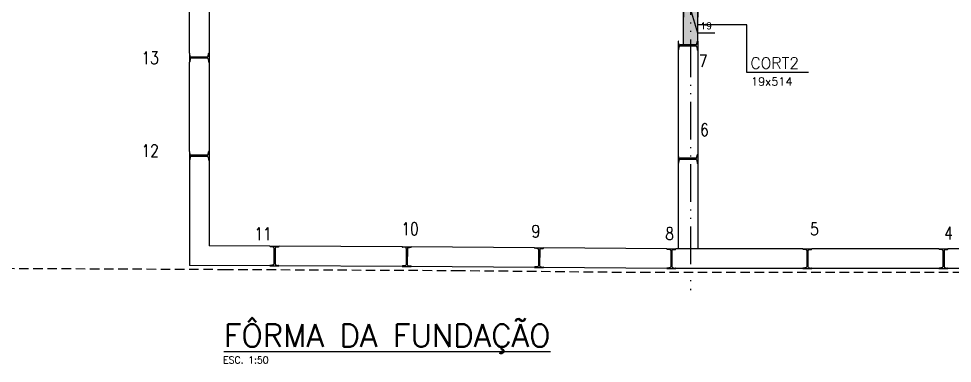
# Model space of a CAD drawing. Extents: x -15987 to 10953, y -16747 to -1189.
# Drawn here: x -25 to 1210, y -16718 to -16261 of the extents above; entities that cross this region are included whole.
import ezdxf

# ---------------------------------------------------------------- set-up
doc = ezdxf.new("R2010")
doc.units = 0
doc.header["$LTSCALE"] = 25
doc.linetypes.add('DASHED2', pattern=[0.375, 0.25, -0.125])
doc.linetypes.add('ESTILO_TQS_0004', pattern=[3.3, 2, -0.4, 0.05, -0.4, 0.05, -0.4])
for name, color, linetype in [('COTA', 1, 'Continuous'), ('EIXOS', 1, 'ESTILO_TQS_0004'), ('H2', 252, 'Continuous'), ('LINHA-FINA', 1, 'Continuous'), ('Linha_fina', 1, 'Continuous'), ('PENA_6', 6, 'Continuous'), ('PROJ', 252, 'Continuous'), ('SOLO-FUNDAÇOES', 7, 'Continuous'), ('SOLOD-TEXTO-007', 7, 'Continuous'), ('T4', 6, 'Continuous'), ('TERRENO', 1, 'DASHED2'), ('TEXTO', 3, 'Continuous'), ('VIG-D', 2, 'Continuous'), ('VIG-N', 4, 'Continuous'), ('VIGA', 3, 'Continuous')]:
    doc.layers.add(name, color=color, linetype=linetype)
doc.styles.add('COTA', font='romans.shx')
doc.styles.add('ROMANS', font='ROMANS')
doc.styles.get("Standard").update_dxf_attribs({"font": 'romans.shx'})
doc.styles.add('Texto1', font='romans.shx', dxfattribs={"height": 9})
doc.styles.add('Texto4', font='romans.shx', dxfattribs={"height": 30})
doc.dimstyles.new('forma', dxfattribs={"dimscale": 5, "dimtxt": 1.8, "dimasz": 0.8, "dimexe": 2, "dimexo": 1, "dimgap": 1, "dimtad": 1, "dimdec": 1, "dimzin": 9, "dimtxsty": 'COTA', "dimblk1": 'DOT', "dimblk2": 'DOT', "dimsah": 1, "dimcen": 0, "dimdle": 1, "dimclrd": 256, "dimclre": 256, "dimclrt": 2, "dimadec": 0, "dimazin": 0, "dimtfac": 1, "dimtdec": 0, "dimtmove": 0, "dimatfit": 3, "dimfxl": 1, "dimtolj": 1, "dimtzin": 0, "dimarcsym": 0})

# ---------------------------------------------------------------- blocks, each defined once
blk = doc.blocks.new('_Dot')
at = {"color": 0, "linetype": 'ByBlock', "lineweight": -2}
blk.add_line((-0.5, 0), (-1, 0), dxfattribs=at)
at = {"color": 0, "linetype": 'ByBlock', "const_width": 0.5}
blk.add_lwpolyline([(-0.25, 0, 1), (0.25, 0, 1)], format="xyb", close=True, dxfattribs=at)
blk = doc.blocks.new('*D119')
at = {"layer": 'COTA', "lineweight": -2, "transparency": 16777216}
for p, q in [((854.5, -16211.6), (854.5, -16259.2)), ((873.5, -16211.6), (873.5, -16259.2)), ((869.5, -16249.2), (858.5, -16249.2)), ((864, -16249.2), (873.3, -16280.2)), ((873.3, -16280.2), (896.2, -16280.2))]:
    blk.add_line(p, q, dxfattribs=at)
at = {"layer": 'Defpoints', "color": 0, "transparency": 16777216}
for p in [(854.5, -16206.6), (873.5, -16206.6), (854.5, -16249.2)]:
    blk.add_point(p, dxfattribs=at)
at = {"layer": 'COTA', "lineweight": -2, "transparency": 16777216, "xscale": 4, "yscale": 4, "zscale": 4, "rotation": 180}
blk.add_blockref('_Dot', (854.5, -16249.2), dxfattribs=at)
at = {"layer": 'COTA', "lineweight": -2, "transparency": 16777216, "xscale": 4, "yscale": 4, "zscale": 4}
blk.add_blockref('_Dot', (873.5, -16249.2), dxfattribs=at)
at = {"layer": 'COTA', "color": 2, "transparency": 16777216, "insert": (884.7, -16270.7), "char_height": 9, "attachment_point": 5, "style": 'COTA'}
blk.add_mtext('\\A1;19 ', dxfattribs=at)
blk = doc.blocks.new('perfilW250x38-5')
at = {"layer": 'PROJ', "linetype": 'Continuous'}
for p, q in [((0.086, 0.066), (0.206, 0.066)), ((0.129, 0.054), (0.092, 0.059)), ((0.138, 0.043), (0.138, -0.172)), ((0.154, 0.043), (0.154, -0.172)), ((0.163, 0.054), (0.2, 0.059)), ((0.086, -0.194), (0.206, -0.194)), ((0.129, -0.183), (0.092, -0.188)), ((0.163, -0.183), (0.2, -0.188))]:
    blk.add_line(p, q, dxfattribs=at)
for centre, radius, start, end in [((0.092, 0.066), 0.00614, 180, 270), ((0.128, 0.043), 0.0102, 0, 81.1582), ((0.164, 0.043), 0.0102, 98.8418, 180), ((0.2, 0.066), 0.00614, 270, 0), ((0.092, -0.194), 0.00614, 90, 180), ((0.128, -0.172), 0.0102, 278.8418, 0), ((0.164, -0.172), 0.0102, 180, 261.1582), ((0.2, -0.194), 0.00614, 0, 90)]:
    blk.add_arc(centre, radius, start, end, dxfattribs=at)
at = {"layer": 'PROJ'}
blk.add_point((0.146, -0.064), dxfattribs=at)
blk = doc.blocks.new('A$C0151072e')
at = {"layer": 'LINHA-FINA'}
for points in [[(531.9, -1712.6), (531.9, -1595.7)], [(557.9, -1595.7), (557.9, -1712.6)], [(1178.4, -1708.7), (1178.4, -1846.6)], [(1204.4, -1708.7), (1204.4, -1846.6)], [(531.9, -1842.6), (531.9, -1724.6)], [(557.9, -1724.6), (557.9, -1842.6)], [(531.9, -1854.6), (531.9, -1993.6)], [(557.9, -1854.6), (557.9, -1967.7)], [(1178.4, -1858.7), (1178.4, -1971.7)], [(1204.4, -1858.7), (1204.4, -1971.6)], [(638.5, -1968.1), (557.9, -1967.7)], [(813.6, -1968.9), (650.5, -1968.1)], [(988.6, -1970.3), (825.6, -1969)], [(1163.3, -1971.7), (1000.6, -1970.4)], [(1343.3, -1971.6), (1175.4, -1971.7)], [(1523.3, -1971.6), (1355.4, -1971.6)], [(1703.6, -1971.6), (1535.4, -1971.6)], [(638.5, -1994.1), (531.9, -1993.6)], [(813.6, -1994.9), (650.4, -1994.1)], [(988.6, -1996.3), (825.4, -1995)], [(1163.3, -1997.7), (1000.4, -1996.4)], [(1343.3, -1997.6), (1175.4, -1997.7)], [(1523.3, -1997.6), (1355.4, -1997.6)], [(1703.2, -1997.6), (1535.4, -1997.6)]]:
    blk.add_lwpolyline(points, dxfattribs=at)
at = {"layer": 'SOLO-FUNDAÇOES', "color": 111}
for p, xscale, yscale, zscale, rotation in [((1197.8, -1688), 100, 100, 100, 270), ((551.3, -1704), 100, 100, 100, 270), ((551.3, -1834), 100, 100, 100, 270), ((1197.8, -1838), 100, 100, 100, 270), ((629.9, -1974.6), 99.99999999999999, 99.99999999999999, 99.99999999999999, 359.7283603501822), ((804.9, -1975.3), 100, 100, 100, 359.4352138632432), ((979.9, -1976.7), 100, 100, 100, 359.4352138632432)]:
    blk.add_blockref('perfilW250x38-5', p, dxfattribs=dict(at, xscale=xscale, yscale=yscale, zscale=zscale, rotation=rotation))
at = {"layer": 'SOLO-FUNDAÇOES', "color": 111, "xscale": 100, "yscale": 100, "zscale": 100}
for p in [(1154.8, -1978.2), (1334.8, -1978.2), (1514.8, -1978.2)]:
    blk.add_blockref('perfilW250x38-5', p, dxfattribs=at)
at = {"layer": 'SOLOD-TEXTO-007', "style": 'ROMANS', "width": 0.8}
for s, p in [('13', (468.7, -1727)), ('7', (1206, -1731.2)), ('6', (1207.6, -1822.3)), ('12', (468.7, -1850)), ('10', (812.5, -1953.4)), ('5', (1353.1, -1953.6)), ('11', (618, -1960)), ('9', (984.6, -1956.6)), ('8', (1161.5, -1959.7)), ('4', (1530.5, -1959.1))]:
    blk.add_text(s, height=16.5, dxfattribs=at).set_placement(p)
blk = doc.blocks.new('ss')
at = {"layer": 'Linha_fina'}
blk.add_solid([(0, 0), (-2.5, -0.29), (-2.5, 0.3)], dxfattribs=at)

msp = doc.modelspace()

# ---------------------------------------------------------------- hatches: boundary and pattern name
at = {"layer": 'H2'}
h = msp.add_hatch(color=256, dxfattribs=at)
edge = h.paths.add_edge_path()
edge.add_line((854.52, -16170.6), (873.52, -16170.6))
edge.add_line((873.52, -16170.6), (873.52, -16290.96))
edge.add_arc((873.52, -16291.58), 0.614, 90, 180)
edge.add_line((872.9, -16291.58), (872.32, -16295.32))
edge.add_arc((871.31, -16295.16), 1.02, 270, 351.15819, ccw=False)
edge.add_line((871.31, -16296.18), (854.52, -16296.18))
edge.add_line((854.52, -16296.18), (854.52, -16170.6))

# ---------------------------------------------------------------- linework, layer by layer
at = {"layer": 'EIXOS'}
msp.add_line((864.02, -14556.33), (864.02, -16620.71), dxfattribs=at)
at = {"layer": 'Linha_fina'}
for p, q in [((938.52, -16269.33), (873.52, -16269.33)), ((938.52, -16332.73), (938.52, -16269.33)), ((1020.05, -16332.73), (938.52, -16332.73))]:
    msp.add_line(p, q, dxfattribs=at)
at = {"layer": 'TERRENO', "linetype": 'DASHED2', "ltscale": 2}
msp.add_lwpolyline([(1610.11, -14581.94), (927.42, -14584.99), (-330.86, -14594.35), (-501.12, -15591.06), (-585.15, -16102.45), (-671.86, -16538.06), (-680.48, -16588.6), (247, -16593.14), (553.8, -16594.59), (798.65, -16597.01), (1370.85, -16596.96)], dxfattribs=at)
at = {"layer": 'VIGA'}
for points in [[(854.52, -16296.18), (854.52, -16170.6)], [(873.52, -16290.96), (873.52, -16170.6)]]:
    msp.add_lwpolyline(points, dxfattribs=at)

# ---------------------------------------------------------------- block references
at = {"layer": 'COTA', "xscale": 5, "yscale": 5, "zscale": 5, "rotation": 180}
msp.add_blockref('ss', (873.52, -16269.33), dxfattribs=at)
at = {"layer": 'PENA_6'}
msp.add_blockref('A$C0151072e', (-330.86, -14594.35), dxfattribs=at)

# ---------------------------------------------------------------- texts
at = {"layer": 'T4', "style": 'Texto4'}
msp.add_text('%%UFÔRMA DA FUNDAÇÃO', height=30, dxfattribs=at).set_placement((246.74, -16695.78))
at = {"layer": 'TEXTO', "color": 2, "style": 'Texto1'}
msp.add_text('ESC. 1:50', height=9, dxfattribs=at).set_placement((245.63, -16717.5))
at = {"layer": 'VIG-D', "linetype": 'Continuous'}
msp.add_text('19x514', height=11, dxfattribs=at).set_placement((943.89, -16349.98))
at = {"layer": 'VIG-N', "linetype": 'Continuous'}
msp.add_text('CORT2', height=15, dxfattribs=at).set_placement((943.2, -16327.64))

# ---------------------------------------------------------------- dimensions: what is measured, and where the dimension line sits
at = {"layer": 'COTA'}
dim = msp.add_linear_dim(base=(854.52, -16249.23), p1=(873.52, -16206.6), p2=(854.52, -16206.6), dimstyle='forma', override={"dimpost": ' ', "dimtmove": 1}, dxfattribs=at)
dim.commit()
dim.dimension.update_dxf_attribs({"geometry": '*D119', "text_midpoint": (878.32, -16270.73)})

doc.saveas('drawing.dxf')
